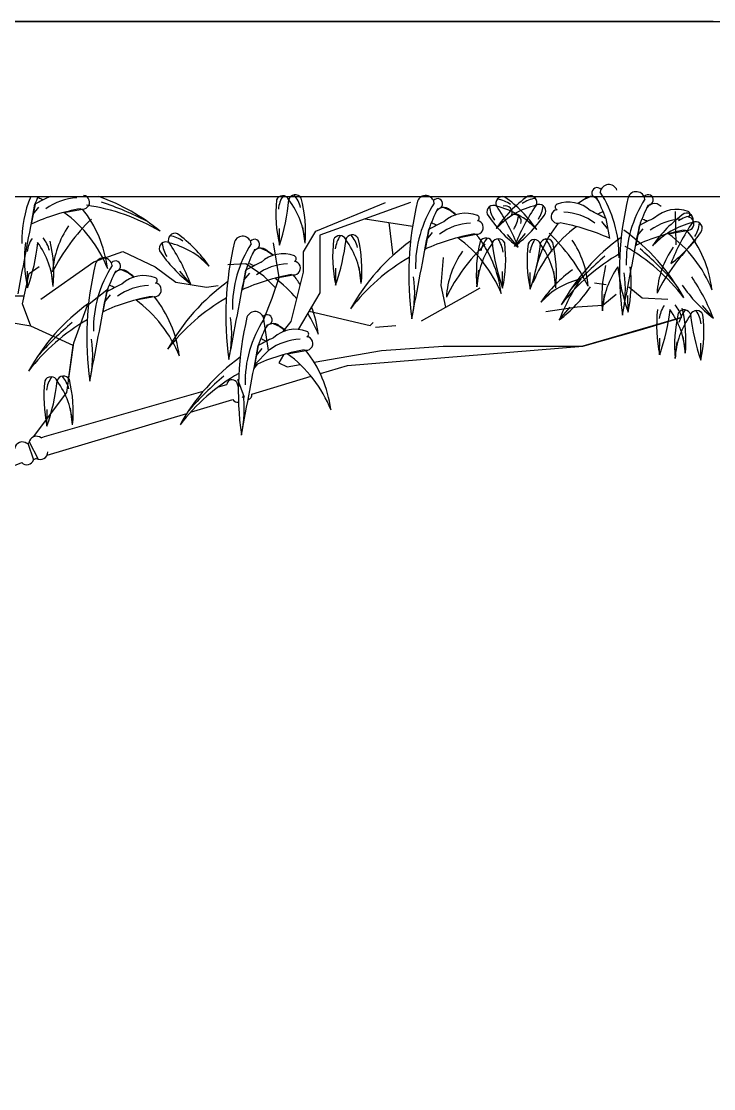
# Model space of a CAD drawing. Extents: x -66030 to 95157, y -13132 to 45879.
# Drawn here: x -47667 to -46723, y 40261 to 41715 of the extents above; entities that cross this region are included whole.
import ezdxf

# ---------------------------------------------------------------- set-up
doc = ezdxf.new("R2010")
doc.units = 0
doc.header["$LTSCALE"] = 100
doc.header["$MEASUREMENT"] = 0
for name, color, linetype in [('3', 11, 'CONTINUOUS'), ('4', 121, 'CONTINUOUS'), ('7', 105, 'CONTINUOUS')]:
    doc.layers.add(name, color=color, linetype=linetype)

msp = doc.modelspace()

# ---------------------------------------------------------------- linework, layer by layer
at = {"layer": '3', "linetype": 'ByBlock'}
for p, q in [((-46899.9, 41472.7), (-46907.9, 41466.9)), ((-46890.8, 41476.8), (-46899.9, 41472.7)), ((-47091.2, 41461.7), (-47082.1, 41457.6)), ((-47082.1, 41457.6), (-47074.1, 41451.8)), ((-47019.9, 41433), (-47003, 41448.4)), ((-47280, 41412.9), (-47283.3, 41435.5)), ((-46964.4, 41431.8), (-46981.2, 41447.2)), ((-46867.8, 41433.1), (-46875.7, 41442.5)), ((-46870.4, 41446.6), (-46865.3, 41419.6)), ((-46824.4, 41436.8), (-46829.5, 41409.9)), ((-47314.9, 41410.1), (-47315.3, 41433)), ((-47111.6, 41431.5), (-47116.7, 41404.6)), ((-47114.2, 41418), (-47106.3, 41427.4)), ((-47072.1, 41420.5), (-47046.9, 41425.1)), ((-46989.6, 41407.5), (-47004.4, 41425)), ((-46994.6, 41408.7), (-46979.9, 41426.2)), ((-46826.9, 41423.3), (-46819.1, 41432.7)), ((-46806.7, 41409.4), (-46789.9, 41424.8)), ((-46784.9, 41425.8), (-46759.6, 41430.4)), ((-47411, 41381.8), (-47427.8, 41397.3)), ((-47094.7, 41355.2), (-47091.5, 41393.5)), ((-47623.6, 41354.2), (-47626.4, 41376.9)), ((-47238.5, 41356), (-47238.4, 41378.8)), ((-47203.6, 41358), (-47206.3, 41380.7)), ((-47045.9, 41353.6), (-47043.1, 41376.3)), ((-47658.6, 41352.2), (-47658.4, 41375)), ((-47436.2, 41357.6), (-47450.9, 41375)), ((-47010.9, 41351.6), (-47011.1, 41374.5)), ((-46973.3, 41350.4), (-46973.2, 41373.2)), ((-46938.4, 41352.4), (-46941.2, 41375.1)), ((-47088.3, 41326), (-47094.7, 41355.2)), ((-47055.2, 41344.5), (-47041.4, 41352)), ((-46958.8, 41332.7), (-46942, 41348.1)), ((-46869.6, 41356.4), (-46885.6, 41358.5)), ((-46820.6, 41338.3), (-46838.7, 41353.2)), ((-47121.4, 41307.4), (-47055.2, 41344.5)), ((-46874.8, 41321), (-46872, 41343.7)), ((-46874.1, 41328.6), (-46856, 41343.5)), ((-46839.9, 41319), (-46840, 41341.8)), ((-46785.5, 41336.2), (-46820.6, 41338.3)), ((-46951.9, 41320), (-46909.3, 41326.4)), ((-46933.6, 41308.5), (-46918.9, 41325.9)), ((-46909.3, 41326.4), (-46874.1, 41328.6)), ((-46723.6, 41310.9), (-46738.3, 41328.3)), ((-46796.8, 41261), (-46796.6, 41283.8)), ((-46775.6, 41255.8), (-46772.9, 41278.4)), ((-46761.8, 41263), (-46764.6, 41285.7)), ((-46740.7, 41253.7), (-46740.8, 41276.6)), ((-47373.9, 41224.1), (-47371.2, 41217.2)), ((-47372.3, 41227.9), (-47363.4, 41203.2)), ((-47365.7, 41203), (-47363.6, 41203.8)), ((-47632.1, 41163.6), (-47632, 41186.4)), ((-47597.1, 41165.6), (-47599.9, 41188.3)), ((-47658.1, 41140.4), (-47650.5, 41117.9)), ((-47656.5, 41142.3), (-47644.2, 41118.7))]:
    msp.add_line(p, q, dxfattribs=at)
for points in [[(-46775.8, 41456.4), (-46774.7, 41410.6)], [(-47348.8, 41247.8), (-47330.1, 41267), (-47336.5, 41309.6), (-47325.1, 41337.9), (-47315.7, 41366.2), (-47323.2, 41413.5)], [(-47602.7, 41226.9), (-47596.2, 41273.5), (-47654.3, 41300.1), (-47665.6, 41330.3), (-47656.2, 41371.9), (-47642.9, 41381.4)], [(-47320.4, 41352.1), (-47336.5, 41368.1), (-47361.1, 41385.1), (-47385.7, 41383.3)], [(-47650.4, 41149.1), (-47605.1, 41209.4), (-47595.6, 41277.4), (-47576.7, 41328.5), (-47548.3, 41351.1)], [(-47654.3, 41300.1), (-47711, 41309.6), (-47745.1, 41309.6), (-47782.9, 41286.9)]]:
    msp.add_lwpolyline(points, dxfattribs=at)
for centre, radius, start, end in [((-46866.1, 41481), 11.9, 20.8568, 171.8118), ((-47583.3, 41468.8), 9.29, 252.5723, 82.3472), ((-47310.6, 41468.5), 9.23, 23.9523, 158.5802), ((-47275.6, 41455.1), 41.2, 147.153, 174.0726), ((-47293.6, 41469.8), 9.23, 30.5948, 165.2227), ((-47326, 41451), 41.2, 15.1024, 42.022), ((-47115.9, 41466), 11.9, 8.1882, 159.1432), ((-46973.4, 41468.4), 9.23, 335.5171, 110.1449), ((-46882.2, 41481.7), 7.05, 39.6135, 268.36), ((-47012.8, 41395.7), 160.6, 359.0495, 32.8195), ((-46828.7, 41471.3), 11.9, 8.1882, 159.1432), ((-46812.5, 41472), 7.05, 271.64, 140.3865), ((-120446.8, 55198.5), 74082.3, 349.221534, 349.317379), ((-47505.9, 41415.1), 160.6, 157.4901, 180.9505), ((-47509.5, 41222.1), 280.7, 114.8909, 119.6643), ((-47438.6, 41392.6), 222.3, 157.8131, 160.7294), ((-47712.2, 41313.1), 175.5, 64.8117, 67.0458), ((-47588.2, 41397.6), 77.1, 92.3761, 126.0894), ((-47616.8, 41196.1), 271.4, 59.2134, 81.7773), ((-47656, 41212.4), 280.7, 50.5942, 70.2509), ((-47702.1, 41039.7), 452.9, 62.9215, 71.4084), ((-47133.2, 41453.7), 186.9, 174.4239, 193.47), ((-47593.2, 41499.7), 292.3, 342.1547, 354.602), ((-47388.8, 41405.5), 109, 3.8956, 37.6977), ((-47466.4, 41426.9), 186.9, 355.7049, 14.751), ((-46703.4, 41369.6), 435.4, 166.6417, 187.9006), ((-46969.1, 41380.6), 160.6, 147.1805, 180.9505), ((-47099.7, 41466.7), 7.05, 271.64, 140.3865), ((-47023.2, 41455.4), 9.23, 63.2126, 197.8405), ((-47010.9, 41467.2), 9.23, 69.8551, 204.4829), ((-46866.7, 41325.9), 186.9, 125.9887, 145.0348), ((-46940.4, 41358.4), 109, 103.0421, 136.8441), ((-47043.9, 41357.2), 109, 43.1559, 76.9579), ((-47261.7, 41300.8), 292.3, 21.415, 33.8623), ((-47024.1, 41432.2), 41.2, 54.3627, 81.2823), ((-47007, 41454.6), 9.23, 335.5171, 110.1449), ((-47117.6, 41324.7), 186.9, 34.9652, 54.0113), ((-46722.5, 41302), 292.3, 146.1377, 158.585), ((-46960.2, 41433.4), 41.2, 98.7177, 125.6373), ((-46961.1, 41456.6), 9.23, 342.1595, 116.7874), ((-46996.6, 41468.4), 41.2, 326.6672, 353.5867), ((-46935.3, 41462.3), 3.94, 110.8566, 249.1436), ((-46921, 41424.7), 44.2, 47.5173, 110.8566), ((-46809.4, 41339.4), 161.1, 124.1635, 127.6781), ((-46890.8, 41464.7), 12.1, 16.7689, 138.438), ((-47080.2, 41373.2), 222.3, 19.2706, 27.1657), ((-46416.2, 41374.9), 435.4, 166.6417, 187.9006), ((-46681.9, 41385.9), 160.6, 147.1805, 180.9505), ((-46614.6, 41363.5), 222.3, 152.8343, 160.7294), ((-46803.9, 41454.9), 12.1, 41.562, 163.2311), ((-47540, 41192.5), 271.4, 99.7682, 114.7154), ((-47712.2, 41313.1), 175.5, 21.8019, 53.9646), ((-47709.4, 41358.8), 161.1, 7.2665, 38.7053), ((-46901.8, 41358.2), 222.3, 152.8343, 160.7294), ((-47091.2, 41449.6), 12.1, 41.562, 163.2311), ((-47061, 41409.6), 44.2, 69.1434, 132.4827), ((-47172.6, 41324.3), 161.1, 52.3219, 55.8365), ((-47046.7, 41447.3), 3.94, 290.8564, 69.1434), ((-46876.5, 41556.3), 186.9, 213.6842, 232.7303), ((-46987.7, 41467.2), 41.2, 186.4133, 213.3328), ((-46994.7, 41442.8), 9.23, 342.1595, 116.7874), ((-47030.2, 41454.6), 41.2, 326.6672, 353.5867), ((-47107.8, 41557.5), 186.9, 307.2697, 326.3158), ((-46935.5, 41449.4), 9.29, 97.6528, 287.4277), ((-46930.5, 41378.2), 77.1, 53.9106, 87.6239), ((-47009.3, 41202.7), 280.7, 60.3357, 65.1091), ((-46806.6, 41293.7), 175.5, 112.9542, 115.1883), ((-46653.5, 41302.3), 186.9, 125.9887, 145.0348), ((-46773.8, 41414.9), 44.2, 69.1434, 132.4827), ((-46747, 41409.8), 41.2, 98.7177, 125.6373), ((-46760.2, 41444.9), 9.23, 335.5171, 110.1449), ((-46759.3, 41439.7), 9.29, 252.5723, 82.3472), ((-46759.4, 41452.5), 3.94, 290.8564, 69.1434), ((-47396.2, 41261.6), 254.3, 133.534, 153.7866), ((-47501.4, 41366.2), 123.2, 145.164, 176.4083), ((-46972.7, 41187.6), 280.7, 114.8909, 119.6643), ((-47175.4, 41278.6), 175.5, 64.8117, 67.0458), ((-47051.4, 41363.2), 77.1, 92.3761, 126.0894), ((-47046.5, 41434.4), 9.29, 252.5723, 82.3472), ((-46806.6, 41293.7), 175.5, 126.0354, 158.1981), ((-46809.4, 41339.4), 161.1, 141.2947, 172.7335), ((-46978.7, 41173.1), 271.4, 65.2846, 80.2318), ((-119622.8, 55169.3), 74082.3, 349.221534, 349.317379), ((-46685.5, 41192.9), 280.7, 114.8909, 119.6643), ((-46888.1, 41283.9), 175.5, 64.8117, 67.0458), ((-46764.2, 41368.5), 77.1, 92.3761, 126.0894), ((-46727.2, 41334.9), 109, 103.0421, 136.8441), ((-46509.4, 41278.4), 292.3, 146.1377, 158.585), ((-46747.9, 41433.1), 9.23, 342.1595, 116.7874), ((-46783.4, 41444.8), 41.2, 326.6672, 353.5867), ((-47618.3, 41396.3), 41.2, 145.8867, 172.8063), ((-47668.7, 41393.3), 41.2, 13.8362, 40.7557), ((-47457.5, 41417.3), 9.23, 69.8551, 204.4829), ((-47470.7, 41382.3), 41.2, 54.3627, 81.2823), ((-47564.1, 41274.7), 186.9, 34.9652, 54.0113), ((-47365.3, 41410.6), 11.9, 8.1882, 159.1432), ((-47232.9, 41414.2), 9.23, 22.6861, 157.3139), ((-47198.2, 41400.1), 41.2, 145.8867, 172.8063), ((-47215.9, 41415.2), 9.23, 29.3285, 163.9564), ((-47248.7, 41397.1), 41.2, 13.8362, 40.7557), ((-47389.6, 41376.1), 186.9, 354.4387, 13.4848), ((-119910, 55164.1), 74082.3, 349.221534, 349.317379), ((-47003.2, 41158.1), 271.4, 99.7682, 114.7154), ((-47175.4, 41278.6), 175.5, 21.8019, 53.9646), ((-47172.6, 41324.3), 161.1, 7.2665, 38.7053), ((-47033.6, 41410.8), 9.23, 16.0436, 150.6715), ((-47000.8, 41392.8), 41.2, 139.2443, 166.1638), ((-47016.6, 41409.8), 9.23, 22.6861, 157.3139), ((-47122.6, 41242.2), 254.3, 26.2134, 46.466), ((-46685.5, 41192.9), 280.7, 125.6731, 150.9979), ((-47009.3, 41202.7), 280.7, 29.0021, 54.3269), ((-46716, 41163.4), 271.4, 99.7682, 114.7154), ((-46888.1, 41283.9), 175.5, 21.8019, 53.9646), ((-46894.6, 41533.9), 186.9, 307.2697, 326.3158), ((-46885.3, 41329.6), 161.1, 7.2665, 38.7053), ((-47475.9, 41391.7), 186.9, 173.1577, 192.2038), ((-47934.7, 41447.9), 292.3, 340.8884, 353.3357), ((-47732.5, 41349.2), 109, 2.6294, 36.4314), ((-47809.6, 41372.3), 186.9, 354.4387, 13.4848), ((-47469.8, 41405.5), 9.23, 63.2126, 197.8405), ((-47434.2, 41417.3), 41.2, 186.4133, 213.3328), ((-47490.5, 41307.3), 109, 43.1559, 76.9579), ((-47708.3, 41250.9), 292.3, 21.415, 33.8623), ((-46952.8, 41314.3), 435.4, 166.6417, 187.9006), ((-47218.6, 41325.3), 160.6, 147.1805, 180.9505), ((-47349.2, 41411.3), 7.05, 271.64, 140.3865), ((-47340.6, 41394.3), 12.1, 41.562, 163.2311), ((-47055.8, 41395.5), 186.9, 173.1577, 192.2038), ((-47514.7, 41451.7), 292.3, 340.8884, 353.3357), ((-47312.4, 41353), 109, 2.6294, 36.4314), ((-46972.7, 41187.6), 280.7, 125.6731, 150.9979), ((-46859.4, 41227.2), 254.3, 133.534, 153.7866), ((-46859.9, 41371.8), 186.9, 166.5152, 185.5613), ((-46937, 41348.6), 109, 143.5686, 177.3706), ((-46734.8, 41447.3), 292.3, 186.6643, 199.1116), ((-47051.2, 41395.7), 41.2, 7.1937, 34.1133), ((-47193.6, 41391.1), 186.9, 347.7962, 6.8423), ((-46790.7, 41389.9), 186.9, 173.1577, 192.2038), ((-46967.7, 41408.6), 9.23, 22.6861, 157.3139), ((-46933.1, 41394.5), 41.2, 145.8867, 172.8063), ((-47249.5, 41446.1), 292.3, 340.8884, 353.3357), ((-46950.7, 41409.6), 9.23, 29.3285, 163.9564), ((-47047.3, 41347.4), 109, 2.6294, 36.4314), ((-46983.5, 41391.5), 41.2, 13.8362, 40.7557), ((-47124.4, 41370.5), 186.9, 354.4387, 13.4848), ((-47017.4, 41346.9), 123.2, 3.5917, 34.836), ((-46978.7, 41173.1), 271.4, 37.6213, 60.1852), ((-47115.7, 41059.1), 452.9, 41.3294, 49.8163), ((-46572.2, 41232.5), 254.3, 133.534, 153.7866), ((-46677.4, 41337.1), 123.2, 145.164, 176.4083), ((-47554.9, 41381), 11.9, 8.1882, 159.1432), ((-47323, 41506.3), 186.9, 213.6842, 232.7303), ((-47151.2, 41302.8), 222.3, 152.8343, 160.7294), ((-47310.4, 41354.3), 44.2, 69.1434, 132.4827), ((-47422, 41269), 161.1, 52.3219, 55.8365), ((-47296.1, 41391.9), 3.94, 290.8564, 69.1434), ((-47003.2, 41158.1), 271.4, 119.8148, 142.3787), ((-46964.6, 41331.8), 123.2, 145.164, 176.4083), ((-46716, 41163.4), 271.4, 119.8148, 142.3787), ((-46579.1, 41049.3), 452.9, 130.1837, 138.6706), ((-47142.4, 41284.7), 435.4, 166.6417, 187.9006), ((-47408.1, 41295.7), 160.6, 147.1805, 180.9505), ((-47538.7, 41381.8), 7.05, 271.64, 140.3865), ((-47530.1, 41364.7), 12.1, 41.562, 163.2311), ((-120159.4, 55108.7), 74082.3, 349.221534, 349.317379), ((-47222.1, 41132.3), 280.7, 114.8909, 119.6643), ((-47424.8, 41223.3), 175.5, 64.8117, 67.0458), ((-47300.9, 41307.8), 77.1, 92.3761, 126.0894), ((-47295.9, 41379), 9.29, 252.5723, 82.3472), ((-46805.7, 41225.6), 186.9, 125.9887, 145.0348), ((-46688.8, 41339.1), 186.9, 166.5152, 185.5613), ((-46765.9, 41316), 109, 143.5686, 177.3706), ((-46563.7, 41414.7), 292.3, 186.6643, 199.1116), ((-47022.5, 41358.5), 186.9, 347.7962, 6.8423), ((-47340.8, 41273.3), 222.3, 152.8343, 160.7294), ((-47500, 41324.7), 44.2, 69.1434, 132.4827), ((-47611.5, 41239.4), 161.1, 52.3219, 55.8365), ((-47485.6, 41362.3), 3.94, 290.8564, 69.1434), ((-47252.7, 41102.7), 271.4, 99.7682, 114.7154), ((-47424.8, 41223.3), 175.5, 40.555, 53.9646), ((-47422, 41269), 161.1, 32.8574, 38.7053), ((-47285.8, 41344.6), 155.1, 347.0249, 8.398), ((-46879.3, 41258.2), 109, 103.0421, 136.8441), ((-46661.5, 41201.7), 292.3, 146.1377, 158.585), ((-46998.6, 41349.9), 155.1, 347.0249, 8.398), ((-46995.7, 41204.1), 292.3, 21.415, 33.8623), ((-120349, 55079.1), 74082.3, 349.221534, 349.317379), ((-47411.7, 41102.7), 280.7, 114.8909, 119.6643), ((-47614.3, 41193.7), 175.5, 64.8117, 67.0458), ((-47490.4, 41278.3), 77.1, 92.3761, 126.0894), ((-47485.5, 41349.4), 9.29, 252.5723, 82.3472), ((-47222.1, 41132.3), 280.7, 125.6731, 150.9979), ((-47046.8, 41457.2), 186.9, 307.2697, 326.3158), ((-46610.4, 41459.6), 186.9, 213.6842, 232.7303), ((-47442.2, 41073.1), 271.4, 99.7682, 114.7154), ((-47614.3, 41193.7), 175.5, 21.8019, 53.9646), ((-47611.5, 41239.4), 161.1, 7.2665, 38.7053), ((-47252.7, 41102.7), 271.4, 119.8148, 142.3787), ((-47411.7, 41102.7), 280.7, 125.6731, 150.9979), ((-47348.3, 41307.9), 11.9, 8.1882, 159.1432), ((-47424.8, 41223.3), 175.5, 21.8019, 32.3835), ((-47422, 41269), 161.1, 7.2665, 20.7633), ((-46614.1, 41300.5), 186.9, 173.1577, 192.2038), ((-46756.5, 41305.1), 41.2, 145.8867, 172.8063), ((-47072.9, 41356.7), 292.3, 340.8884, 353.3357), ((-46870.7, 41258), 109, 2.6294, 36.4314), ((-46589.6, 41273.9), 186.9, 166.5152, 185.5613), ((-46806.9, 41302.1), 41.2, 13.8362, 40.7557), ((-46763.3, 41313), 9.23, 16.0436, 150.6715), ((-46730.5, 41294.9), 41.2, 139.2443, 166.1638), ((-46947.8, 41281.1), 186.9, 354.4387, 13.4848), ((-46746.3, 41312), 9.23, 22.6861, 157.3139), ((-46781, 41297.8), 41.2, 7.1937, 34.1133), ((-47442.2, 41073.1), 271.4, 119.8148, 142.3787), ((-47305.3, 40959.1), 452.9, 130.1837, 138.6706), ((-47535.3, 41289.2), 155.1, 347.0249, 8.398), ((-46935.8, 41211.5), 435.4, 166.6417, 187.9006), ((-47201.5, 41222.5), 160.6, 147.1805, 180.9505), ((-47332.1, 41308.6), 7.05, 271.64, 140.3865), ((-47323.6, 41291.5), 12.1, 41.562, 163.2311), ((-46666.8, 41250.8), 109, 143.5686, 177.3706), ((-46464.5, 41349.4), 292.3, 186.6643, 199.1116), ((-46923.4, 41293.3), 186.9, 347.7962, 6.8423), ((-47134.2, 41200.1), 222.3, 152.8343, 160.7294), ((-47293.4, 41251.5), 44.2, 69.1434, 132.4827), ((-47405, 41166.2), 161.1, 52.3219, 55.8365), ((-47279.1, 41289.2), 3.94, 290.8564, 69.1434), ((-47724.8, 41259.7), 155.1, 347.0249, 8.398), ((-47205.1, 41029.5), 280.7, 114.8909, 119.6643), ((-47407.8, 41120.5), 175.5, 64.8117, 67.0458), ((-47283.8, 41205.1), 77.1, 92.3761, 126.0894), ((-47278.9, 41276.3), 9.29, 252.5723, 82.3472), ((-120142.4, 55005.9), 74082.3, 349.221534, 349.317379), ((-47235.6, 41000), 271.4, 99.7682, 114.7154), ((-47407.8, 41120.5), 175.5, 21.8019, 53.9646), ((-47405, 41166.2), 161.1, 7.2665, 38.7053), ((-47205.1, 41029.5), 280.7, 125.6731, 150.9979), ((-47626.5, 41221.8), 9.23, 22.6861, 157.3139), ((-47591.8, 41207.6), 41.2, 145.8867, 172.8063), ((-47609.5, 41222.8), 9.23, 29.3285, 163.9564), ((-47642.3, 41204.7), 41.2, 13.8362, 40.7557), ((-47235.6, 41000), 271.4, 119.8148, 142.3787), ((-47098.7, 40885.9), 452.9, 130.1837, 138.6706), ((-47449.4, 41203.1), 186.9, 173.1577, 192.2038), ((-47908.3, 41259.3), 292.3, 340.8884, 353.3357), ((-47706, 41160.6), 109, 2.6294, 36.4314), ((-47783.2, 41183.7), 186.9, 354.4387, 13.4848), ((-47379.6, 41219.6), 7.3, 38.4863, 173.3707), ((-47366.6, 41223.3), 7.3, 38.4863, 50.8431), ((-47518.2, 41186.5), 155.1, 347.0249, 8.398), ((-47372.5, 41203), 6.78, 0, 6.3846), ((-47358.4, 41206.1), 5.78, 275.8987, 13.9539), ((-47372.5, 41203), 6.78, 208.134, 283.3942)]:
    msp.add_arc(centre, radius, start, end, dxfattribs=at)
at = {"layer": '4', "linetype": 'ByBlock'}
for p, q in [((-48524, 41715.3), (-44924, 41715.3)), ((-47646.7, 41119.8), (-47650.5, 41117.9))]:
    msp.add_line(p, q, dxfattribs=at)
for points in [[(-46724, 41715.3), (-48524, 41715.3), (-48524, 39315.3)], [(-46724, 41715.3), (-44924, 41715.3), (-44924, 39315.3)], [(-46724, 41715.3), (-44924, 41715.3), (-44924, 39315.3)], [(-48365.1, 41476.5), (-45082.8, 41476.5)], [(-47259.4, 41235.3), (-47222.4, 41246.3), (-46901.4, 41272.6), (-46901.4, 41272.6), (-46901.4, 41272.6)], [(-47352.8, 41207.5), (-47271.9, 41231.6)], [(-47436.3, 41182.6), (-47378.5, 41199.8)], [(-47632, 41124.3), (-47441.3, 41181.1)], [(-47813.3, 41057.3), (-47773.6, 41071.1), (-47666.4, 41114.1)]]:
    msp.add_lwpolyline(points, dxfattribs=at)
msp.add_lwpolyline([(-46901.4, 41272.6), (-46822.9, 41295), (-46766.9, 41311.8), (-46901.4, 41272.6), (-46901.4, 41272.6)], close=True, dxfattribs=at)
for centre, radius, start, end in [((-47641.3, 41128.5), 10.3, 238.6797, 359.9176), ((-47659.5, 41120.3), 9.3, 222.1187, 344.9239)]:
    msp.add_arc(centre, radius, start, end, dxfattribs=at)
at = {"layer": '7', "linetype": 'ByBlock'}
for p, q in [((-47648.4, 41466), (-47653.5, 41439)), ((-47651, 41452.5), (-47643.1, 41461.9)), ((-47608.9, 41455), (-47583.7, 41459.5)), ((-47166, 41441.1), (-47160.6, 41396.2)), ((-47340.6, 41406.4), (-47331.5, 41402.3)), ((-47568.2, 41387.8), (-47528.7, 41401.7)), ((-47528.7, 41401.7), (-47484.5, 41380.8)), ((-47331.5, 41402.3), (-47323.5, 41396.5)), ((-47640.3, 41336.7), (-47568.2, 41387.8)), ((-47530.1, 41376.8), (-47521.1, 41372.7)), ((-47484.5, 41380.8), (-47456.6, 41359.9)), ((-47361, 41376.2), (-47366.1, 41349.2)), ((-47521.1, 41372.7), (-47513.1, 41366.9)), ((-47363.6, 41362.7), (-47355.7, 41372.1)), ((-47321.5, 41365.2), (-47296.3, 41369.7)), ((-47550.6, 41346.6), (-47555.7, 41319.7)), ((-47456.6, 41359.9), (-47414.8, 41352.9)), ((-47414.8, 41352.9), (-47398.5, 41355.3)), ((-47689.1, 41341.3), (-47663.5, 41341.3)), ((-47553.1, 41333.1), (-47545.3, 41342.5)), ((-47511.1, 41335.6), (-47485.8, 41340.2)), ((-47274.7, 41320.5), (-47191.6, 41300.9)), ((-47323.6, 41303.6), (-47314.5, 41299.5)), ((-47191.6, 41300.9), (-47187.4, 41305.1)), ((-47314.5, 41299.5), (-47306.5, 41293.7)), ((-47184.2, 41298.8), (-47156.5, 41300.9)), ((-47344, 41273.4), (-47349.1, 41246.5)), ((-47346.5, 41259.9), (-47338.7, 41269.3)), ((-47304.5, 41262.4), (-47279.3, 41267))]:
    msp.add_line(p, q, dxfattribs=at)
for points in [[(-47310.1, 41292.5), (-47299.2, 41306.2), (-47282.4, 41373.4), (-47282.4, 41401.4), (-47265.6, 41429.3), (-47170.4, 41468.5)], [(-47136.7, 41468.5), (-47260, 41423.8), (-47260, 41345.4), (-47289.4, 41295.5)], [(-47198.4, 41446.1), (-47133.7, 41436.1)], [(-47309.7, 41261), (-47316.1, 41250.2), (-47304.8, 41244.6), (-47286.9, 41247.8)], [(-47268, 41251), (-47176, 41267), (-47091.9, 41272.6), (-46991, 41272.6), (-46901.4, 41272.6)], [(-47350, 41241.7), (-47344.7, 41248.4)], [(-47398.3, 41217.2), (-47386.8, 41220.4)], [(-47640.2, 41147.6), (-47635.5, 41149.5), (-47419, 41211.3)], [(-47659.3, 41139.9), (-47656.8, 41141)]]:
    msp.add_lwpolyline(points, dxfattribs=at)
for centre in [(-47646.6, 41139.6), (-47665.8, 41131.9)]:
    msp.add_arc(centre, 10.3, 51.1604, 172.3983, dxfattribs=at)

doc.saveas('drawing.dxf')
